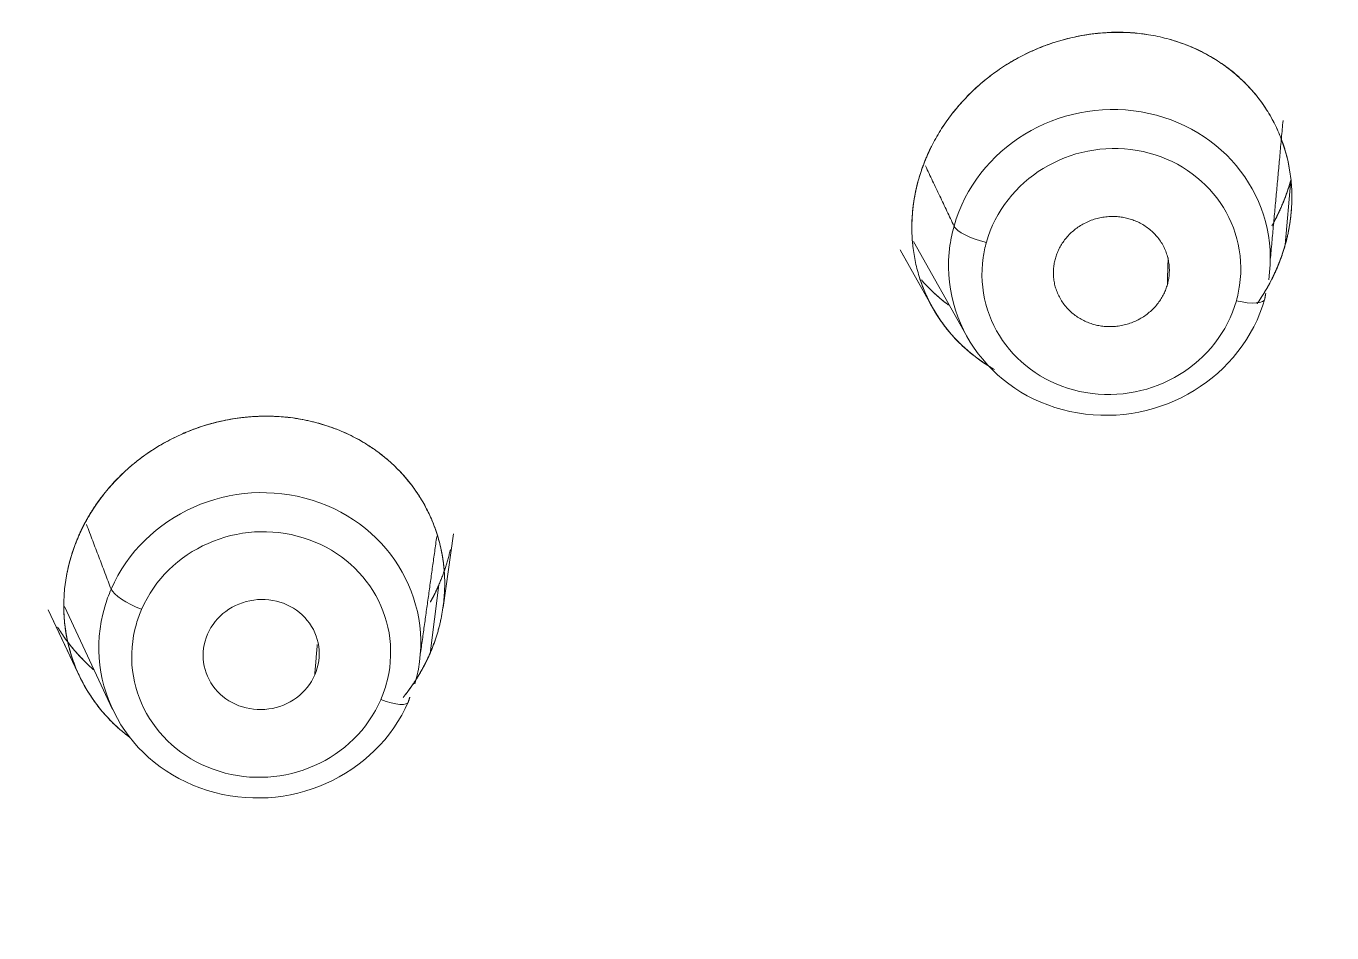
# Model space of a CAD drawing. Extents: x 6453 to 7582, y 0 to 827.
# Drawn here: x 6995.35 to 7007.71, y 476.26 to 484.85 of the extents above; entities that cross this region are included whole.
import ezdxf

# ---------------------------------------------------------------- set-up
doc = ezdxf.new("R2010")
doc.units = 0
doc.header["$LTSCALE"] = 30
doc.header["$MEASUREMENT"] = 0
doc.layers.add('1', color=7, linetype='CONTINUOUS')

msp = doc.modelspace()

# ---------------------------------------------------------------- linework, layer by layer
at = {"layer": '1', "color": 7, "linetype": 'Continuous', "lineweight": 18}
for p, q in [((7007.319, 483.389), (7007.265, 482.775)), ((7007.265, 482.775), (7007.319, 483.389)), ((7007.319, 483.389), (7007.265, 482.775)), ((7007.265, 482.775), (7007.319, 483.389)), ((7003.748, 482.806), (7004.254, 481.905)), ((7003.62, 482.728), (7003.927, 482.182)), ((7003.636, 482.7), (7003.927, 482.182)), ((6999.294, 479.343), (6999.391, 480.041)), ((6999.294, 479.343), (6999.391, 480.041)), ((6999.17, 478.908), (6999.253, 479.556)), ((6999.253, 479.556), (6999.17, 478.908)), ((6999.17, 478.908), (6999.253, 479.556)), ((6999.253, 479.556), (6999.17, 478.908)), ((6995.709, 479.351), (6996.165, 478.378)), ((6995.557, 479.32), (6995.837, 478.724)), ((6995.557, 479.32), (6995.849, 478.698))]:
    msp.add_line(p, q, dxfattribs=at)
for centre, major_axis, ratio, start_param, end_param in [((6959.952, 496.519), (-59.628, 0), 0.953717, 1.612136, 3.141593), ((6959.952, 496.519), (-59.628, 0), 0.953717, 1.612136, 3.132683), ((7005.601, 482.609), (-1.493, -0.317), 0.945965, 2.807517, 5.82247), ((7005.601, 482.609), (-1.493, -0.317), 0.945965, 5.94911, 8.964062), ((6997.559, 478.984), (1.508, 0.228), 0.946387, 5.870474, 8.889292), ((6997.572, 478.897), (0.544, 0.082), 0.946387, 5.747699, 8.889292), ((6997.559, 478.984), (-1.508, -0.228), 0.946387, 5.870474, 8.889292), ((6997.572, 478.897), (-0.544, -0.082), 0.946387, 5.747699, 8.889292)]:
    msp.add_ellipse(centre, major_axis=major_axis, ratio=ratio, start_param=start_param, end_param=end_param, dxfattribs=at)
at = {"layer": '1', "color": 7, "linetype": 'Continuous', "lineweight": 13}
for centre, major_axis, ratio, start_param, end_param in [((7005.62, 482.523), (-1.201, -0.255), 0.945965, 2.807517, 5.82247), ((7005.601, 482.609), (-1.493, -0.317), 0.945965, 5.82247, 5.94911), ((7004.416, 482.894), (-0.289, 0.081), 0.29046, 0.247888, 1.722034), ((7005.62, 482.523), (-1.201, -0.255), 0.945965, 5.82247, 5.94911), ((7005.62, 482.523), (-1.201, -0.255), 0.945965, 5.94911, 8.964062), ((7005.62, 482.523), (-1.201, -0.255), 0.945965, 2.680877, 2.807517), ((7006.782, 482.341), (-0.289, 0.081), 0.290459, 1.722034, 3.196181), ((6997.572, 478.897), (1.213, 0.184), 0.946387, 5.870474, 8.889292), ((6997.559, 478.984), (-1.508, -0.228), 0.946387, 5.747699, 5.870474), ((6996.426, 479.421), (-0.275, 0.12), 0.277816, 0.264622, 1.743235), ((6997.572, 478.897), (1.213, 0.184), 0.946387, 2.606106, 2.728882), ((6997.572, 478.897), (1.213, 0.184), 0.946387, 2.728882, 5.747699), ((6997.572, 478.897), (1.213, 0.184), 0.946387, 5.747699, 5.870474), ((6998.689, 478.566), (-0.275, 0.12), 0.277816, 1.743235, 3.221848)]:
    msp.add_ellipse(centre, major_axis=major_axis, ratio=ratio, start_param=start_param, end_param=end_param, dxfattribs=at)
at = {"layer": '1', "color": 7, "linetype": 'Continuous', "lineweight": 18}
for points, knots in [([(6962.419, 439.668), (6962.999, 439.691), (6964.676, 439.78), (6967.443, 440.04), (6970.703, 440.52), (6973.93, 441.172), (6977.115, 441.992), (6980.248, 442.979), (6983.318, 444.129), (6986.318, 445.439), (6989.237, 446.905), (6992.067, 448.523), (6994.799, 450.287), (6997.425, 452.192), (6999.937, 454.232), (7002.327, 456.402), (7004.588, 458.694), (7006.713, 461.101), (7008.695, 463.617), (7010.529, 466.233), (7012.208, 468.942), (7013.729, 471.735), (7015.085, 474.604), (7016.274, 477.54), (7017.291, 480.534), (7018.133, 483.576), (7018.799, 486.659), (7019.284, 489.772), (7019.59, 492.905), (7019.713, 496.05), (7019.655, 499.196), (7019.414, 502.335), (7018.993, 505.456), (7018.391, 508.55), (7017.612, 511.608), (7016.657, 514.62), (7015.53, 517.578), (7014.233, 520.471), (7012.77, 523.292), (7011.147, 526.031), (7009.368, 528.681), (7007.439, 531.234), (7005.364, 533.681), (7003.152, 536.015), (7000.807, 538.229), (6998.339, 540.316), (6995.753, 542.27), (6993.058, 544.085), (6990.263, 545.755), (6987.375, 547.276), (6984.403, 548.643), (6981.357, 549.85), (6978.245, 550.896), (6975.078, 551.776), (6971.865, 552.489), (6968.616, 553.031), (6965.34, 553.401), (6962.047, 553.598), (6958.749, 553.622), (6955.453, 553.471), (6952.172, 553.148), (6948.914, 552.652), (6945.69, 551.986), (6942.51, 551.151), (6939.382, 550.149), (6936.317, 548.985), (6933.324, 547.661), (6930.413, 546.181), (6927.591, 544.551), (6924.868, 542.774), (6922.252, 540.857), (6919.75, 538.805), (6917.371, 536.624), (6915.122, 534.322), (6913.01, 531.904), (6911.04, 529.379), (6909.22, 526.755), (6907.554, 524.038), (6906.048, 521.238), (6904.706, 518.363), (6903.532, 515.422), (6902.531, 512.423), (6901.704, 509.377), (6901.055, 506.291), (6900.585, 503.176), (6900.295, 500.041), (6900.188, 496.896), (6900.263, 493.75), (6900.519, 490.612), (6900.956, 487.493), (6901.573, 484.402), (6902.368, 481.348), (6903.339, 478.34), (6904.481, 475.388), (6905.793, 472.5), (6907.27, 469.686), (6908.907, 466.954), (6910.699, 464.313), (6912.642, 461.769), (6914.729, 459.332), (6916.953, 457.008), (6919.309, 454.805), (6921.788, 452.73), (6924.384, 450.788), (6927.088, 448.985), (6929.892, 447.328), (6932.788, 445.82), (6935.766, 444.468), (6938.818, 443.274), (6941.935, 442.243), (6945.107, 441.377), (6948.323, 440.68), (6951.575, 440.153), (6954.634, 439.822), (6956.606, 439.702), (6957.484, 439.668)], [0, 0, 0, 0, 0.004702, 0.013606, 0.022511, 0.031416, 0.040321, 0.049226, 0.058131, 0.067035, 0.07594, 0.084844, 0.093748, 0.102652, 0.111556, 0.120459, 0.129362, 0.138265, 0.147168, 0.15607, 0.164972, 0.173874, 0.182775, 0.191676, 0.200577, 0.209478, 0.218378, 0.227279, 0.236179, 0.245079, 0.253978, 0.262878, 0.271778, 0.280678, 0.289578, 0.298478, 0.307379, 0.316279, 0.32518, 0.334081, 0.342982, 0.351884, 0.360785, 0.369687, 0.37859, 0.387493, 0.396396, 0.405299, 0.414202, 0.423106, 0.43201, 0.440914, 0.449818, 0.458723, 0.467628, 0.476532, 0.485437, 0.494342, 0.503247, 0.512152, 0.521057, 0.529962, 0.538867, 0.547772, 0.556677, 0.565582, 0.574486, 0.583391, 0.592295, 0.601199, 0.610103, 0.619007, 0.62791, 0.636813, 0.645716, 0.654619, 0.663521, 0.672423, 0.681325, 0.690226, 0.699127, 0.708028, 0.716929, 0.725829, 0.734729, 0.743629, 0.752529, 0.761429, 0.770329, 0.779229, 0.788129, 0.797029, 0.805929, 0.814829, 0.82373, 0.832631, 0.841532, 0.850433, 0.859334, 0.868236, 0.877138, 0.886041, 0.894944, 0.903847, 0.91275, 0.921653, 0.930557, 0.939461, 0.948365, 0.95727, 0.966174, 0.975079, 0.983983, 0.992888, 1, 1, 1, 1]), ([(6995.778, 451.033), (6996.33, 451.416), (6997.748, 452.443), (6999.935, 454.234), (7002.327, 456.401), (7004.588, 458.694), (7006.713, 461.101), (7008.695, 463.617), (7010.529, 466.233), (7012.208, 468.942), (7013.729, 471.735), (7015.085, 474.604), (7016.274, 477.54), (7017.291, 480.534), (7018.133, 483.576), (7018.799, 486.659), (7019.284, 489.772), (7019.59, 492.905), (7019.713, 496.05), (7019.655, 499.196), (7019.414, 502.335), (7018.993, 505.456), (7018.391, 508.55), (7017.612, 511.608), (7016.657, 514.62), (7015.53, 517.578), (7014.233, 520.471), (7012.77, 523.292), (7011.147, 526.031), (7009.368, 528.681), (7007.439, 531.234), (7005.364, 533.681), (7003.152, 536.015), (7000.807, 538.229), (6998.339, 540.316), (6995.753, 542.27), (6993.058, 544.085), (6990.263, 545.755), (6987.375, 547.276), (6984.403, 548.643), (6981.357, 549.85), (6978.245, 550.896), (6975.078, 551.776), (6971.865, 552.489), (6968.616, 553.031), (6965.34, 553.401), (6962.047, 553.598), (6958.749, 553.622), (6955.453, 553.471), (6952.172, 553.148), (6948.914, 552.652), (6945.69, 551.986), (6942.51, 551.151), (6939.382, 550.149), (6936.317, 548.985), (6933.324, 547.661), (6930.413, 546.181), (6927.591, 544.551), (6924.868, 542.774), (6922.252, 540.857), (6919.75, 538.805), (6917.371, 536.624), (6915.122, 534.322), (6913.01, 531.904), (6911.04, 529.379), (6909.22, 526.755), (6907.554, 524.038), (6906.048, 521.238), (6904.706, 518.363), (6903.532, 515.422), (6902.531, 512.423), (6901.704, 509.377), (6901.055, 506.291), (6900.585, 503.176), (6900.295, 500.041), (6900.188, 496.896), (6900.263, 493.75), (6900.519, 490.612), (6900.956, 487.493), (6901.573, 484.402), (6902.368, 481.348), (6903.339, 478.34), (6904.481, 475.388), (6905.793, 472.5), (6907.27, 469.686), (6908.907, 466.954), (6910.699, 464.313), (6912.642, 461.769), (6914.729, 459.332), (6916.954, 457.009), (6919.307, 454.804), (6921.793, 452.736), (6923.685, 451.284), (6924.774, 450.56), (6924.962, 450.437)], [0, 0, 0, 0, 0.006833, 0.017845, 0.028856, 0.039868, 0.050878, 0.061889, 0.072899, 0.083908, 0.094918, 0.105926, 0.116935, 0.127943, 0.138951, 0.149959, 0.160966, 0.171973, 0.18298, 0.193987, 0.204994, 0.216001, 0.227008, 0.238016, 0.249023, 0.26003, 0.271038, 0.282046, 0.293055, 0.304063, 0.315072, 0.326082, 0.337091, 0.348102, 0.359112, 0.370123, 0.381134, 0.392146, 0.403157, 0.414169, 0.425182, 0.436194, 0.447207, 0.45822, 0.469233, 0.480246, 0.491259, 0.502272, 0.513286, 0.524299, 0.535313, 0.546326, 0.557339, 0.568352, 0.579365, 0.590378, 0.601391, 0.612403, 0.623416, 0.634428, 0.645439, 0.656451, 0.667462, 0.678472, 0.689483, 0.700493, 0.711502, 0.722512, 0.73352, 0.744529, 0.755537, 0.766545, 0.777553, 0.78856, 0.799567, 0.810574, 0.821581, 0.832588, 0.843595, 0.854602, 0.865609, 0.876617, 0.887624, 0.898632, 0.90964, 0.920649, 0.931657, 0.942666, 0.953676, 0.964686, 0.975696, 0.986706, 0.997717, 1, 1, 1, 1]), ([(7003.794, 483.39), (7003.796, 483.397), (7003.8, 483.411), (7003.806, 483.431), (7003.812, 483.451), (7003.819, 483.471), (7003.826, 483.491), (7003.833, 483.511), (7003.84, 483.531), (7003.847, 483.551), (7003.855, 483.571), (7003.863, 483.59), (7003.872, 483.61), (7003.88, 483.63), (7003.889, 483.649), (7003.898, 483.669), (7003.907, 483.688), (7003.926, 483.726), (7003.957, 483.784), (7004.001, 483.858), (7004.049, 483.931), (7004.117, 484.025), (7004.212, 484.138), (7004.336, 484.263), (7004.471, 484.376), (7004.616, 484.477), (7004.769, 484.565), (7004.93, 484.639), (7005.098, 484.7), (7005.271, 484.745), (7005.446, 484.776), (7005.623, 484.79), (7005.799, 484.787), (7005.974, 484.767), (7006.146, 484.73), (7006.314, 484.677), (7006.475, 484.607), (7006.626, 484.52), (7006.767, 484.418), (7006.88, 484.315), (7006.97, 484.218), (7007.039, 484.13), (7007.111, 484.023), (7007.182, 483.894), (7007.244, 483.743), (7007.29, 483.586), (7007.314, 483.453), (7007.325, 483.345), (7007.329, 483.263), (7007.328, 483.181), (7007.325, 483.115), (7007.32, 483.063), (7007.316, 483.027), (7007.311, 482.99), (7007.305, 482.954), (7007.299, 482.918), (7007.292, 482.882), (7007.284, 482.846), (7007.275, 482.811), (7007.268, 482.787), (7007.265, 482.775)], [0, 0, 0, 0, 0.003832, 0.007659, 0.011482, 0.015301, 0.019117, 0.02293, 0.026741, 0.030552, 0.034362, 0.038172, 0.041982, 0.045794, 0.049608, 0.053425, 0.057245, 0.061069, 0.076388, 0.091687, 0.107011, 0.122399, 0.153103, 0.183869, 0.214388, 0.244797, 0.275288, 0.306027, 0.337137, 0.368385, 0.399838, 0.431112, 0.462506, 0.494324, 0.526566, 0.558918, 0.591682, 0.624537, 0.657395, 0.690264, 0.711704, 0.733113, 0.754591, 0.785957, 0.817331, 0.848126, 0.878863, 0.894072, 0.90926, 0.924459, 0.939704, 0.946437, 0.953155, 0.959861, 0.966558, 0.973248, 0.979935, 0.98662, 0.993308, 1, 1, 1, 1]), ([(7007.265, 482.775), (7007.267, 482.782), (7007.271, 482.795), (7007.276, 482.815), (7007.281, 482.834), (7007.285, 482.854), (7007.29, 482.874), (7007.294, 482.894), (7007.298, 482.914), (7007.302, 482.934), (7007.305, 482.955), (7007.309, 482.975), (7007.312, 482.995), (7007.315, 483.015), (7007.317, 483.036), (7007.319, 483.056), (7007.321, 483.077), (7007.325, 483.118), (7007.328, 483.18), (7007.329, 483.262), (7007.325, 483.344), (7007.314, 483.45), (7007.291, 483.581), (7007.246, 483.736), (7007.184, 483.89), (7007.104, 484.036), (7007.007, 484.175), (7006.899, 484.298), (7006.795, 484.394), (7006.704, 484.465), (7006.618, 484.523), (7006.522, 484.58), (7006.418, 484.632), (7006.322, 484.672), (7006.232, 484.703), (7006.119, 484.736), (7006.009, 484.76), (7005.901, 484.775), (7005.785, 484.786), (7005.651, 484.789), (7005.499, 484.78), (7005.382, 484.765), (7005.241, 484.738), (7005.087, 484.697), (7004.914, 484.633), (7004.758, 484.559), (7004.61, 484.473), (7004.467, 484.372), (7004.33, 484.257), (7004.207, 484.133), (7004.116, 484.023), (7004.049, 483.931), (7004.001, 483.857), (7003.956, 483.782), (7003.923, 483.72), (7003.899, 483.671), (7003.883, 483.636), (7003.868, 483.601), (7003.854, 483.566), (7003.84, 483.531), (7003.827, 483.496), (7003.815, 483.461), (7003.804, 483.426), (7003.797, 483.402), (7003.794, 483.39)], [0, 0, 0, 0, 0.003694, 0.007395, 0.011102, 0.014816, 0.018536, 0.022264, 0.025997, 0.029738, 0.033485, 0.037239, 0.041, 0.044768, 0.048542, 0.052323, 0.05611, 0.059905, 0.075197, 0.090499, 0.105811, 0.121134, 0.150561, 0.181049, 0.212924, 0.245398, 0.276796, 0.309705, 0.339655, 0.357363, 0.375451, 0.398394, 0.420271, 0.441086, 0.456039, 0.473351, 0.505688, 0.51801, 0.532598, 0.568923, 0.589643, 0.613928, 0.631626, 0.665038, 0.697877, 0.727441, 0.755213, 0.786779, 0.818045, 0.848188, 0.877608, 0.893024, 0.908454, 0.923899, 0.93936, 0.946172, 0.952966, 0.95974, 0.966496, 0.973233, 0.979952, 0.986653, 0.993335, 1, 1, 1, 1]), ([(7007.265, 482.775), (7007.267, 482.782), (7007.271, 482.795), (7007.276, 482.815), (7007.281, 482.834), (7007.285, 482.854), (7007.29, 482.874), (7007.294, 482.894), (7007.298, 482.914), (7007.302, 482.934), (7007.305, 482.955), (7007.309, 482.975), (7007.312, 482.995), (7007.315, 483.015), (7007.317, 483.036), (7007.319, 483.056), (7007.321, 483.077), (7007.325, 483.118), (7007.328, 483.18), (7007.329, 483.262), (7007.325, 483.344), (7007.314, 483.45), (7007.291, 483.581), (7007.246, 483.736), (7007.184, 483.89), (7007.104, 484.036), (7007.007, 484.175), (7006.899, 484.298), (7006.795, 484.394), (7006.704, 484.465), (7006.618, 484.523), (7006.522, 484.58), (7006.418, 484.632), (7006.322, 484.672), (7006.232, 484.703), (7006.119, 484.736), (7006.009, 484.76), (7005.901, 484.775), (7005.785, 484.786), (7005.621, 484.79), (7005.435, 484.774), (7005.256, 484.742), (7005.087, 484.697), (7004.914, 484.633), (7004.758, 484.559), (7004.61, 484.473), (7004.467, 484.372), (7004.33, 484.257), (7004.207, 484.133), (7004.116, 484.023), (7004.049, 483.931), (7004.001, 483.857), (7003.956, 483.782), (7003.923, 483.72), (7003.899, 483.671), (7003.883, 483.636), (7003.868, 483.601), (7003.854, 483.566), (7003.84, 483.531), (7003.827, 483.496), (7003.815, 483.461), (7003.804, 483.426), (7003.797, 483.402), (7003.794, 483.39)], [0, 0, 0, 0, 0.003694, 0.007395, 0.011102, 0.014816, 0.018537, 0.022264, 0.025998, 0.029739, 0.033486, 0.03724, 0.041001, 0.044768, 0.048542, 0.052323, 0.056111, 0.059906, 0.075198, 0.0905, 0.105813, 0.121136, 0.150563, 0.181052, 0.212927, 0.245402, 0.2768, 0.30971, 0.33966, 0.357369, 0.375457, 0.398401, 0.420278, 0.441093, 0.456046, 0.473358, 0.505696, 0.518018, 0.532607, 0.568932, 0.606152, 0.631621, 0.665033, 0.697873, 0.727437, 0.755209, 0.786776, 0.818042, 0.848186, 0.877606, 0.893023, 0.908452, 0.923897, 0.939359, 0.946171, 0.952965, 0.959739, 0.966495, 0.973233, 0.979952, 0.986653, 0.993335, 1, 1, 1, 1]), ([(7003.794, 483.39), (7003.796, 483.397), (7003.8, 483.411), (7003.806, 483.431), (7003.812, 483.451), (7003.819, 483.471), (7003.826, 483.491), (7003.833, 483.511), (7003.84, 483.531), (7003.847, 483.551), (7003.855, 483.571), (7003.863, 483.59), (7003.872, 483.61), (7003.88, 483.63), (7003.889, 483.649), (7003.898, 483.669), (7003.907, 483.688), (7003.926, 483.726), (7003.957, 483.784), (7004.001, 483.858), (7004.049, 483.931), (7004.117, 484.025), (7004.212, 484.138), (7004.336, 484.263), (7004.471, 484.376), (7004.616, 484.477), (7004.769, 484.565), (7004.93, 484.639), (7005.098, 484.7), (7005.271, 484.745), (7005.446, 484.776), (7005.623, 484.79), (7005.799, 484.787), (7005.974, 484.767), (7006.146, 484.73), (7006.314, 484.677), (7006.475, 484.607), (7006.626, 484.52), (7006.767, 484.418), (7006.88, 484.315), (7006.97, 484.218), (7007.039, 484.13), (7007.111, 484.023), (7007.182, 483.894), (7007.244, 483.743), (7007.29, 483.586), (7007.314, 483.453), (7007.325, 483.345), (7007.329, 483.263), (7007.328, 483.181), (7007.325, 483.115), (7007.32, 483.063), (7007.316, 483.027), (7007.311, 482.99), (7007.305, 482.954), (7007.299, 482.918), (7007.292, 482.882), (7007.284, 482.846), (7007.275, 482.811), (7007.268, 482.787), (7007.265, 482.775)], [0, 0, 0, 0, 0.003832, 0.007659, 0.011482, 0.015301, 0.019117, 0.02293, 0.026741, 0.030552, 0.034362, 0.038172, 0.041982, 0.045794, 0.049608, 0.053425, 0.057245, 0.061069, 0.076388, 0.091687, 0.107011, 0.122399, 0.153103, 0.183869, 0.214388, 0.244797, 0.275288, 0.306027, 0.337137, 0.368385, 0.399838, 0.431112, 0.462506, 0.494324, 0.526566, 0.558918, 0.591682, 0.624537, 0.657395, 0.690264, 0.711704, 0.733113, 0.754591, 0.785957, 0.817331, 0.848126, 0.878863, 0.894072, 0.90926, 0.924459, 0.939704, 0.946437, 0.953155, 0.959861, 0.966558, 0.973248, 0.979935, 0.98662, 0.993308, 1, 1, 1, 1]), ([(7003.739, 482.779), (7003.737, 482.793), (7003.734, 482.834), (7003.731, 482.902), (7003.731, 482.984), (7003.735, 483.05), (7003.739, 483.102), (7003.743, 483.138), (7003.748, 483.175), (7003.754, 483.211), (7003.76, 483.247), (7003.767, 483.283), (7003.775, 483.319), (7003.784, 483.355), (7003.791, 483.378), (7003.794, 483.39)], [0, 0, 0, 0, 0.070147, 0.202781, 0.335518, 0.468696, 0.528021, 0.587203, 0.64627, 0.705255, 0.764187, 0.823096, 0.882015, 0.940972, 1, 1, 1, 1]), ([(7003.794, 483.39), (7003.792, 483.384), (7003.789, 483.371), (7003.783, 483.352), (7003.779, 483.332), (7003.774, 483.313), (7003.77, 483.293), (7003.765, 483.273), (7003.761, 483.254), (7003.758, 483.234), (7003.754, 483.214), (7003.751, 483.194), (7003.743, 483.144), (7003.735, 483.064), (7003.729, 482.941), (7003.733, 482.846), (7003.738, 482.789), (7003.739, 482.78)], [0, 0, 0, 0, 0.031924, 0.063908, 0.09595, 0.128052, 0.160213, 0.192435, 0.224716, 0.257057, 0.289459, 0.321921, 0.354444, 0.534303, 0.714881, 0.957001, 1, 1, 1, 1]), ([(7003.794, 483.39), (7003.792, 483.384), (7003.788, 483.371), (7003.783, 483.351), (7003.778, 483.331), (7003.774, 483.311), (7003.769, 483.291), (7003.765, 483.271), (7003.761, 483.251), (7003.757, 483.231), (7003.754, 483.211), (7003.75, 483.191), (7003.747, 483.17), (7003.745, 483.15), (7003.742, 483.13), (7003.74, 483.109), (7003.738, 483.089), (7003.734, 483.048), (7003.731, 482.986), (7003.731, 482.904), (7003.735, 482.822), (7003.745, 482.717), (7003.768, 482.587), (7003.811, 482.434), (7003.871, 482.284), (7003.945, 482.145), (7004.03, 482.018), (7004.128, 481.899), (7004.245, 481.783), (7004.371, 481.684), (7004.464, 481.624), (7004.509, 481.598), (7004.513, 481.596)], [0, 0, 0, 0, 0.009418, 0.018851, 0.028298, 0.037761, 0.047239, 0.056732, 0.06624, 0.075763, 0.085302, 0.094856, 0.104425, 0.11401, 0.123611, 0.133227, 0.142859, 0.152507, 0.191386, 0.230247, 0.269093, 0.307927, 0.382106, 0.458321, 0.537466, 0.61759, 0.687078, 0.76089, 0.842395, 0.925436, 0.993162, 1, 1, 1, 1]), ([(7003.739, 482.779), (7003.737, 482.793), (7003.734, 482.834), (7003.731, 482.902), (7003.731, 482.984), (7003.735, 483.05), (7003.739, 483.102), (7003.743, 483.138), (7003.748, 483.175), (7003.754, 483.211), (7003.76, 483.247), (7003.767, 483.283), (7003.775, 483.319), (7003.784, 483.355), (7003.791, 483.378), (7003.794, 483.39)], [0, 0, 0, 0, 0.070147, 0.202781, 0.335518, 0.468696, 0.528021, 0.587203, 0.64627, 0.705255, 0.764187, 0.823096, 0.882015, 0.940972, 1, 1, 1, 1]), ([(7007.319, 483.389), (7007.317, 483.382), (7007.313, 483.368), (7007.307, 483.347), (7007.301, 483.326), (7007.294, 483.305), (7007.287, 483.285), (7007.279, 483.264), (7007.272, 483.243), (7007.264, 483.222), (7007.256, 483.201), (7007.248, 483.18), (7007.239, 483.16), (7007.23, 483.139), (7007.221, 483.118), (7007.212, 483.097), (7007.202, 483.077), (7007.192, 483.056), (7007.172, 483.015), (7007.154, 482.982), (7007.139, 482.955)], [0, 0, 0, 0, 0.046757, 0.093604, 0.14054, 0.187566, 0.234681, 0.281886, 0.329181, 0.376566, 0.424041, 0.471606, 0.519262, 0.567008, 0.614845, 0.662772, 0.71079, 0.758899, 0.807099, 1, 1, 1, 1]), ([(7007.319, 483.389), (7007.317, 483.382), (7007.313, 483.368), (7007.307, 483.347), (7007.301, 483.326), (7007.294, 483.305), (7007.287, 483.285), (7007.279, 483.264), (7007.272, 483.243), (7007.264, 483.222), (7007.256, 483.201), (7007.248, 483.18), (7007.239, 483.16), (7007.23, 483.139), (7007.221, 483.118), (7007.212, 483.097), (7007.202, 483.077), (7007.192, 483.056), (7007.179, 483.029), (7007.168, 483.008), (7007.161, 482.995)], [0, 0, 0, 0, 0.051673, 0.103446, 0.155317, 0.207286, 0.259355, 0.311524, 0.363791, 0.416158, 0.468625, 0.521191, 0.573857, 0.626623, 0.67949, 0.732456, 0.785523, 0.83869, 0.891958, 1, 1, 1, 1]), ([(7007.174, 483.019), (7007.176, 483.024), (7007.184, 483.041), (7007.199, 483.071), (7007.217, 483.11), (7007.235, 483.149), (7007.251, 483.189), (7007.267, 483.228), (7007.281, 483.268), (7007.295, 483.308), (7007.308, 483.349), (7007.315, 483.376), (7007.319, 483.389)], [0, 0, 0, 0, 0.03488, 0.142823, 0.250479, 0.357896, 0.46512, 0.572198, 0.679178, 0.786106, 0.893031, 1, 1, 1, 1]), ([(7007.174, 483.019), (7007.176, 483.024), (7007.184, 483.041), (7007.199, 483.071), (7007.217, 483.11), (7007.235, 483.149), (7007.251, 483.189), (7007.267, 483.228), (7007.281, 483.268), (7007.295, 483.308), (7007.308, 483.349), (7007.315, 483.376), (7007.319, 483.389)], [0, 0, 0, 0, 0.03488, 0.142823, 0.250479, 0.357896, 0.46512, 0.572198, 0.679178, 0.786106, 0.893031, 1, 1, 1, 1]), ([(7007.265, 482.775), (7007.263, 482.768), (7007.259, 482.755), (7007.253, 482.735), (7007.247, 482.715), (7007.241, 482.695), (7007.234, 482.675), (7007.227, 482.655), (7007.219, 482.635), (7007.212, 482.615), (7007.204, 482.595), (7007.196, 482.576), (7007.188, 482.556), (7007.179, 482.536), (7007.17, 482.517), (7007.161, 482.497), (7007.152, 482.478), (7007.133, 482.439), (7007.102, 482.381), (7007.057, 482.305), (7007.022, 482.251), (7007.002, 482.223), (7006.999, 482.218)], [0, 0, 0, 0, 0.034405, 0.068803, 0.103198, 0.137595, 0.171998, 0.206413, 0.240844, 0.275295, 0.309772, 0.344279, 0.37882, 0.413401, 0.448025, 0.482699, 0.517425, 0.552209, 0.693636, 0.834721, 0.975778, 1, 1, 1, 1]), ([(7006.999, 482.219), (7007.012, 482.237), (7007.04, 482.278), (7007.08, 482.343), (7007.12, 482.414), (7007.15, 482.473), (7007.172, 482.521), (7007.188, 482.557), (7007.203, 482.593), (7007.217, 482.629), (7007.231, 482.666), (7007.243, 482.702), (7007.255, 482.739), (7007.262, 482.763), (7007.265, 482.775)], [0, 0, 0, 0, 0.108316, 0.23768, 0.366798, 0.495675, 0.559546, 0.623178, 0.686573, 0.749731, 0.812652, 0.875337, 0.937786, 1, 1, 1, 1]), ([(7006.999, 482.218), (7007.002, 482.223), (7007.022, 482.251), (7007.057, 482.305), (7007.102, 482.381), (7007.136, 482.444), (7007.16, 482.494), (7007.176, 482.528), (7007.191, 482.563), (7007.205, 482.598), (7007.219, 482.634), (7007.232, 482.669), (7007.244, 482.704), (7007.255, 482.74), (7007.262, 482.763), (7007.265, 482.775)], [0, 0, 0, 0, 0.024615, 0.166103, 0.307418, 0.448564, 0.510703, 0.572623, 0.634326, 0.695811, 0.75708, 0.818133, 0.878971, 0.939593, 1, 1, 1, 1]), ([(7007.265, 482.775), (7007.263, 482.768), (7007.259, 482.755), (7007.253, 482.735), (7007.247, 482.715), (7007.241, 482.695), (7007.234, 482.675), (7007.227, 482.655), (7007.219, 482.635), (7007.212, 482.615), (7007.204, 482.595), (7007.196, 482.576), (7007.188, 482.556), (7007.179, 482.536), (7007.17, 482.517), (7007.161, 482.497), (7007.152, 482.478), (7007.133, 482.439), (7007.102, 482.381), (7007.057, 482.305), (7007.022, 482.251), (7007.002, 482.223), (7006.999, 482.218)], [0, 0, 0, 0, 0.034405, 0.068803, 0.103198, 0.137595, 0.171998, 0.206413, 0.240844, 0.275295, 0.309772, 0.344279, 0.37882, 0.413401, 0.448025, 0.482699, 0.517425, 0.552209, 0.693636, 0.834721, 0.975778, 1, 1, 1, 1]), ([(7004.482, 481.614), (7004.448, 481.634), (7004.369, 481.685), (7004.254, 481.775), (7004.14, 481.885), (7004.038, 482.007), (7003.949, 482.139), (7003.873, 482.28), (7003.829, 482.39), (7003.808, 482.451), (7003.805, 482.462)], [0, 0, 0, 0, 0.10741, 0.250246, 0.392756, 0.536309, 0.680384, 0.826038, 0.969698, 1, 1, 1, 1]), ([(7003.805, 482.462), (7003.813, 482.435), (7003.839, 482.362), (7003.89, 482.245), (7003.983, 482.08), (7004.1, 481.927), (7004.238, 481.791), (7004.352, 481.698), (7004.435, 481.642), (7004.476, 481.618), (7004.48, 481.615)], [0, 0, 0, 0, 0.076688, 0.210594, 0.345121, 0.591981, 0.730847, 0.87226, 0.989259, 1, 1, 1, 1]), ([(7004.482, 481.614), (7004.448, 481.634), (7004.369, 481.685), (7004.254, 481.775), (7004.14, 481.885), (7004.038, 482.007), (7003.949, 482.139), (7003.873, 482.28), (7003.829, 482.39), (7003.808, 482.451), (7003.805, 482.462)], [0, 0, 0, 0, 0.10741, 0.250246, 0.392756, 0.536309, 0.680384, 0.826038, 0.969698, 1, 1, 1, 1]), ([(7003.821, 482.444), (7003.837, 482.426), (7003.893, 482.364), (7003.971, 482.29), (7004.037, 482.237), (7004.056, 482.222)], [0, 0, 0, 0, 0.224187, 0.775115, 1, 1, 1, 1]), ([(7003.821, 482.444), (7003.837, 482.426), (7003.893, 482.364), (7003.971, 482.29), (7004.037, 482.237), (7004.056, 482.222)], [0, 0, 0, 0, 0.224187, 0.775115, 1, 1, 1, 1]), ([(7004.079, 482.205), (7004.048, 482.228), (7003.971, 482.29), (7003.901, 482.357), (7003.86, 482.401)], [0, 0, 0, 0, 0.391424, 1, 1, 1, 1]), ([(7004.079, 482.205), (7004.048, 482.228), (7003.971, 482.29), (7003.901, 482.358), (7003.86, 482.401)], [0, 0, 0, 0, 0.391316, 1, 1, 1, 1]), ([(6999.17, 478.908), (6999.173, 478.914), (6999.178, 478.926), (6999.186, 478.945), (6999.193, 478.964), (6999.201, 478.983), (6999.208, 479.002), (6999.215, 479.021), (6999.221, 479.041), (6999.228, 479.06), (6999.234, 479.079), (6999.24, 479.099), (6999.246, 479.118), (6999.251, 479.138), (6999.257, 479.158), (6999.262, 479.178), (6999.266, 479.197), (6999.275, 479.238), (6999.287, 479.298), (6999.299, 479.379), (6999.306, 479.46), (6999.311, 479.567), (6999.306, 479.7), (6999.284, 479.861), (6999.244, 480.023), (6999.189, 480.173), (6999.12, 480.315), (6999.035, 480.452), (6998.926, 480.591), (6998.811, 480.707), (6998.702, 480.797), (6998.608, 480.864), (6998.522, 480.917), (6998.439, 480.962), (6998.35, 481.004), (6998.266, 481.038), (6998.198, 481.061), (6998.156, 481.075), (6998.104, 481.09), (6998.003, 481.115), (6997.843, 481.144), (6997.662, 481.156), (6997.48, 481.151), (6997.307, 481.131), (6997.126, 481.093), (6996.959, 481.041), (6996.8, 480.977), (6996.643, 480.897), (6996.49, 480.801), (6996.351, 480.694), (6996.245, 480.597), (6996.166, 480.514), (6996.109, 480.449), (6996.055, 480.38), (6996.013, 480.322), (6995.981, 480.274), (6995.959, 480.238), (6995.937, 480.202), (6995.916, 480.165), (6995.896, 480.128), (6995.877, 480.091), (6995.859, 480.053), (6995.848, 480.028), (6995.843, 480.016)], [0, 0, 0, 0, 0.003691, 0.007389, 0.011092, 0.014801, 0.018516, 0.022236, 0.025963, 0.029696, 0.033434, 0.037179, 0.040929, 0.044686, 0.048448, 0.052216, 0.05599, 0.05977, 0.074997, 0.090219, 0.105436, 0.120648, 0.150233, 0.1808, 0.212682, 0.245083, 0.272528, 0.302679, 0.33734, 0.372809, 0.395358, 0.41692, 0.4375, 0.451718, 0.469419, 0.491785, 0.501917, 0.508777, 0.515926, 0.531127, 0.565265, 0.603871, 0.627975, 0.662025, 0.69548, 0.725371, 0.753291, 0.785454, 0.817249, 0.847827, 0.877582, 0.893011, 0.90845, 0.923902, 0.939367, 0.94703, 0.95467, 0.962285, 0.969876, 0.977443, 0.984986, 0.992505, 1, 1, 1, 1]), ([(6995.843, 480.016), (6995.845, 480.022), (6995.851, 480.035), (6995.86, 480.054), (6995.869, 480.073), (6995.878, 480.092), (6995.887, 480.111), (6995.897, 480.13), (6995.907, 480.148), (6995.917, 480.167), (6995.927, 480.185), (6995.938, 480.203), (6995.949, 480.222), (6995.96, 480.24), (6995.971, 480.258), (6995.983, 480.276), (6995.994, 480.294), (6996.018, 480.329), (6996.056, 480.382), (6996.11, 480.449), (6996.166, 480.515), (6996.247, 480.599), (6996.355, 480.698), (6996.496, 480.805), (6996.647, 480.899), (6996.807, 480.98), (6996.974, 481.047), (6997.146, 481.098), (6997.322, 481.133), (6997.498, 481.152), (6997.675, 481.155), (6997.851, 481.142), (6998.024, 481.112), (6998.194, 481.065), (6998.357, 481.003), (6998.513, 480.924), (6998.66, 480.83), (6998.794, 480.723), (6998.915, 480.602), (6999.021, 480.471), (6999.111, 480.331), (6999.185, 480.182), (6999.243, 480.027), (6999.283, 479.868), (6999.306, 479.706), (6999.311, 479.569), (6999.306, 479.46), (6999.299, 479.379), (6999.287, 479.298), (6999.274, 479.231), (6999.262, 479.178), (6999.252, 479.139), (6999.24, 479.1), (6999.228, 479.061), (6999.215, 479.022), (6999.201, 478.984), (6999.186, 478.946), (6999.175, 478.92), (6999.17, 478.908)], [0, 0, 0, 0, 0.003815, 0.007628, 0.011438, 0.015246, 0.019053, 0.02286, 0.026667, 0.030476, 0.034285, 0.038097, 0.041912, 0.04573, 0.049552, 0.053379, 0.057211, 0.06105, 0.076417, 0.091741, 0.107063, 0.122423, 0.153324, 0.18423, 0.215358, 0.246719, 0.278131, 0.309458, 0.340653, 0.372039, 0.403348, 0.434757, 0.466376, 0.498103, 0.530161, 0.562499, 0.594845, 0.627175, 0.659258, 0.691436, 0.723128, 0.754909, 0.786255, 0.817546, 0.848433, 0.879348, 0.89457, 0.90976, 0.924952, 0.940177, 0.947675, 0.95516, 0.962635, 0.970105, 0.977572, 0.985041, 0.992516, 1, 1, 1, 1]), ([(6999.17, 478.908), (6999.173, 478.914), (6999.178, 478.926), (6999.186, 478.945), (6999.193, 478.964), (6999.201, 478.983), (6999.208, 479.002), (6999.215, 479.021), (6999.221, 479.041), (6999.228, 479.06), (6999.234, 479.079), (6999.24, 479.099), (6999.246, 479.118), (6999.251, 479.138), (6999.257, 479.158), (6999.262, 479.178), (6999.266, 479.197), (6999.275, 479.238), (6999.287, 479.298), (6999.299, 479.379), (6999.306, 479.46), (6999.311, 479.567), (6999.306, 479.7), (6999.284, 479.861), (6999.244, 480.023), (6999.189, 480.173), (6999.12, 480.315), (6999.035, 480.452), (6998.926, 480.591), (6998.811, 480.707), (6998.702, 480.797), (6998.608, 480.864), (6998.522, 480.917), (6998.439, 480.962), (6998.35, 481.004), (6998.266, 481.038), (6998.198, 481.061), (6998.156, 481.075), (6998.104, 481.09), (6998.003, 481.115), (6997.843, 481.144), (6997.662, 481.156), (6997.541, 481.152), (6997.43, 481.145), (6997.301, 481.13), (6997.122, 481.092), (6996.958, 481.041), (6996.799, 480.977), (6996.643, 480.897), (6996.49, 480.801), (6996.351, 480.694), (6996.245, 480.597), (6996.166, 480.514), (6996.109, 480.449), (6996.055, 480.38), (6996.013, 480.322), (6995.981, 480.274), (6995.959, 480.238), (6995.937, 480.202), (6995.916, 480.165), (6995.896, 480.128), (6995.877, 480.091), (6995.859, 480.053), (6995.848, 480.028), (6995.843, 480.016)], [0, 0, 0, 0, 0.003691, 0.007389, 0.011092, 0.014801, 0.018516, 0.022236, 0.025963, 0.029696, 0.033434, 0.037179, 0.040929, 0.044686, 0.048448, 0.052216, 0.05599, 0.05977, 0.074997, 0.090219, 0.105436, 0.120648, 0.150233, 0.1808, 0.212682, 0.245083, 0.272527, 0.302678, 0.33734, 0.372808, 0.395357, 0.41692, 0.437499, 0.451718, 0.469418, 0.491784, 0.501916, 0.508776, 0.515925, 0.531126, 0.565264, 0.60387, 0.627974, 0.629456, 0.663098, 0.696132, 0.72568, 0.753292, 0.785455, 0.81725, 0.847827, 0.877582, 0.893011, 0.908451, 0.923902, 0.939367, 0.947031, 0.95467, 0.962285, 0.969876, 0.977443, 0.984986, 0.992505, 1, 1, 1, 1]), ([(6995.843, 480.016), (6995.845, 480.022), (6995.851, 480.035), (6995.86, 480.054), (6995.869, 480.073), (6995.878, 480.092), (6995.887, 480.111), (6995.897, 480.13), (6995.907, 480.148), (6995.917, 480.167), (6995.927, 480.185), (6995.938, 480.203), (6995.949, 480.222), (6995.96, 480.24), (6995.971, 480.258), (6995.983, 480.276), (6995.994, 480.294), (6996.018, 480.329), (6996.056, 480.382), (6996.11, 480.449), (6996.166, 480.515), (6996.247, 480.599), (6996.355, 480.698), (6996.496, 480.805), (6996.647, 480.899), (6996.807, 480.98), (6996.974, 481.047), (6997.146, 481.098), (6997.322, 481.133), (6997.498, 481.152), (6997.675, 481.155), (6997.851, 481.142), (6998.024, 481.112), (6998.194, 481.065), (6998.357, 481.003), (6998.513, 480.924), (6998.66, 480.83), (6998.794, 480.723), (6998.915, 480.602), (6999.021, 480.471), (6999.111, 480.331), (6999.185, 480.182), (6999.243, 480.027), (6999.283, 479.868), (6999.306, 479.706), (6999.311, 479.569), (6999.306, 479.46), (6999.299, 479.379), (6999.287, 479.298), (6999.274, 479.231), (6999.262, 479.178), (6999.252, 479.139), (6999.24, 479.1), (6999.228, 479.061), (6999.215, 479.022), (6999.201, 478.984), (6999.186, 478.946), (6999.175, 478.92), (6999.17, 478.908)], [0, 0, 0, 0, 0.003815, 0.007628, 0.011438, 0.015246, 0.019053, 0.02286, 0.026667, 0.030476, 0.034285, 0.038097, 0.041912, 0.04573, 0.049552, 0.053379, 0.057211, 0.06105, 0.076417, 0.091741, 0.107063, 0.122423, 0.153324, 0.18423, 0.215358, 0.246719, 0.278131, 0.309458, 0.340653, 0.372039, 0.403348, 0.434757, 0.466376, 0.498103, 0.530161, 0.562499, 0.594845, 0.627175, 0.659258, 0.691436, 0.723128, 0.754909, 0.786255, 0.817546, 0.848433, 0.879348, 0.89457, 0.90976, 0.924952, 0.940177, 0.947675, 0.95516, 0.962635, 0.970105, 0.977572, 0.985041, 0.992516, 1, 1, 1, 1]), ([(6995.843, 480.016), (6995.84, 480.009), (6995.835, 479.997), (6995.827, 479.978), (6995.819, 479.959), (6995.812, 479.94), (6995.805, 479.921), (6995.798, 479.901), (6995.791, 479.882), (6995.785, 479.862), (6995.778, 479.843), (6995.772, 479.823), (6995.767, 479.803), (6995.761, 479.784), (6995.756, 479.764), (6995.751, 479.744), (6995.746, 479.724), (6995.737, 479.683), (6995.725, 479.622), (6995.713, 479.54), (6995.706, 479.458), (6995.702, 479.352), (6995.707, 479.22), (6995.728, 479.062), (6995.767, 478.904), (6995.821, 478.756), (6995.887, 478.618), (6995.967, 478.486), (6996.066, 478.355), (6996.177, 478.238), (6996.266, 478.16), (6996.314, 478.123), (6996.326, 478.114)], [0, 0, 0, 0, 0.00934, 0.018694, 0.028064, 0.037448, 0.046848, 0.056262, 0.065692, 0.075137, 0.084598, 0.094073, 0.103564, 0.11307, 0.122592, 0.132129, 0.141681, 0.151249, 0.189805, 0.22834, 0.266857, 0.305358, 0.378605, 0.453862, 0.531995, 0.611074, 0.679033, 0.751537, 0.831977, 0.914029, 0.979776, 1, 1, 1, 1]), ([(6995.843, 480.016), (6995.84, 480.009), (6995.835, 479.997), (6995.827, 479.978), (6995.819, 479.959), (6995.812, 479.94), (6995.805, 479.921), (6995.798, 479.901), (6995.791, 479.882), (6995.785, 479.862), (6995.778, 479.843), (6995.772, 479.823), (6995.767, 479.803), (6995.761, 479.784), (6995.756, 479.764), (6995.751, 479.744), (6995.746, 479.724), (6995.737, 479.683), (6995.725, 479.622), (6995.713, 479.54), (6995.706, 479.458), (6995.704, 479.402), (6995.703, 479.321), (6995.707, 479.215), (6995.729, 479.059), (6995.768, 478.902), (6995.821, 478.755), (6995.887, 478.618), (6995.967, 478.486), (6996.066, 478.355), (6996.177, 478.238), (6996.266, 478.16), (6996.314, 478.123), (6996.326, 478.114)], [0, 0, 0, 0, 0.00934, 0.018694, 0.028064, 0.037448, 0.046848, 0.056262, 0.065692, 0.075137, 0.084597, 0.094073, 0.103564, 0.11307, 0.122592, 0.132129, 0.141681, 0.151249, 0.189805, 0.22834, 0.266857, 0.305358, 0.308529, 0.381077, 0.455566, 0.532862, 0.611077, 0.679035, 0.75154, 0.831979, 0.914031, 0.979778, 1, 1, 1, 1]), ([(6996.326, 478.114), (6996.321, 478.118), (6996.272, 478.155), (6996.185, 478.229), (6996.075, 478.345), (6995.978, 478.471), (6995.894, 478.606), (6995.824, 478.75), (6995.769, 478.9), (6995.729, 479.056), (6995.707, 479.215), (6995.702, 479.349), (6995.706, 479.458), (6995.713, 479.539), (6995.725, 479.62), (6995.737, 479.685), (6995.749, 479.736), (6995.758, 479.772), (6995.768, 479.807), (6995.778, 479.842), (6995.789, 479.877), (6995.802, 479.912), (6995.814, 479.947), (6995.828, 479.981), (6995.838, 480.004), (6995.843, 480.016)], [0, 0, 0, 0, 0.009398, 0.086252, 0.161726, 0.23704, 0.312962, 0.389127, 0.46633, 0.542493, 0.618375, 0.694748, 0.732878, 0.77094, 0.809035, 0.84726, 0.864314, 0.881326, 0.898306, 0.915263, 0.932204, 0.949139, 0.966078, 0.983028, 1, 1, 1, 1]), ([(6996.326, 478.114), (6996.321, 478.118), (6996.272, 478.155), (6996.185, 478.229), (6996.075, 478.345), (6995.978, 478.471), (6995.894, 478.606), (6995.824, 478.75), (6995.769, 478.9), (6995.729, 479.056), (6995.707, 479.215), (6995.702, 479.349), (6995.706, 479.458), (6995.713, 479.539), (6995.725, 479.62), (6995.737, 479.685), (6995.749, 479.736), (6995.758, 479.772), (6995.768, 479.807), (6995.778, 479.842), (6995.789, 479.877), (6995.802, 479.912), (6995.814, 479.947), (6995.828, 479.981), (6995.838, 480.004), (6995.843, 480.016)], [0, 0, 0, 0, 0.009398, 0.086252, 0.161726, 0.23704, 0.312962, 0.389127, 0.46633, 0.542493, 0.618375, 0.694748, 0.732878, 0.77094, 0.809035, 0.84726, 0.864314, 0.881326, 0.898306, 0.915263, 0.932204, 0.949139, 0.966078, 0.983028, 1, 1, 1, 1]), ([(6999.253, 479.556), (6999.256, 479.563), (6999.262, 479.577), (6999.271, 479.597), (6999.279, 479.618), (6999.287, 479.638), (6999.295, 479.659), (6999.302, 479.68), (6999.309, 479.7), (6999.316, 479.721), (6999.323, 479.742), (6999.33, 479.763), (6999.336, 479.784), (6999.342, 479.805), (6999.348, 479.827), (6999.353, 479.848), (6999.358, 479.869), (6999.362, 479.884), (6999.363, 479.891), (6999.363, 479.891)], [0, 0, 0, 0, 0.062333, 0.124651, 0.186961, 0.24927, 0.311586, 0.373915, 0.436266, 0.498645, 0.561059, 0.623517, 0.686025, 0.74859, 0.81122, 0.873922, 0.936703, 0.99957, 1, 1, 1, 1]), ([(6999.253, 479.556), (6999.256, 479.563), (6999.262, 479.577), (6999.271, 479.597), (6999.279, 479.618), (6999.287, 479.638), (6999.295, 479.659), (6999.302, 479.68), (6999.309, 479.7), (6999.316, 479.721), (6999.323, 479.742), (6999.33, 479.763), (6999.336, 479.784), (6999.342, 479.805), (6999.348, 479.827), (6999.353, 479.848), (6999.358, 479.869), (6999.362, 479.884), (6999.363, 479.891), (6999.363, 479.891)], [0, 0, 0, 0, 0.062333, 0.124651, 0.186961, 0.24927, 0.311586, 0.373915, 0.436266, 0.498645, 0.561059, 0.623517, 0.686025, 0.74859, 0.81122, 0.873922, 0.936703, 0.99957, 1, 1, 1, 1]), ([(6999.253, 479.556), (6999.251, 479.55), (6999.245, 479.536), (6999.236, 479.516), (6999.226, 479.496), (6999.217, 479.476), (6999.207, 479.456), (6999.197, 479.437), (6999.186, 479.417), (6999.179, 479.403), (6999.174, 479.395), (6999.174, 479.394)], [0, 0, 0, 0, 0.121537, 0.243288, 0.365254, 0.487436, 0.609832, 0.732443, 0.85527, 0.978311, 1, 1, 1, 1]), ([(6999.174, 479.394), (6999.175, 479.397), (6999.184, 479.412), (6999.199, 479.441), (6999.218, 479.479), (6999.236, 479.517), (6999.248, 479.543), (6999.253, 479.556)], [0, 0, 0, 0, 0.057939, 0.293374, 0.528796, 0.764305, 1, 1, 1, 1]), ([(6999.253, 479.556), (6999.251, 479.55), (6999.245, 479.536), (6999.236, 479.516), (6999.226, 479.496), (6999.217, 479.476), (6999.207, 479.456), (6999.197, 479.437), (6999.186, 479.417), (6999.179, 479.403), (6999.174, 479.395), (6999.174, 479.394)], [0, 0, 0, 0, 0.121537, 0.243288, 0.365254, 0.487436, 0.609832, 0.732443, 0.85527, 0.978311, 1, 1, 1, 1]), ([(6999.174, 479.394), (6999.175, 479.397), (6999.184, 479.412), (6999.199, 479.441), (6999.218, 479.479), (6999.236, 479.517), (6999.248, 479.543), (6999.253, 479.556)], [0, 0, 0, 0, 0.057939, 0.293374, 0.528796, 0.764305, 1, 1, 1, 1]), ([(6995.645, 479.157), (6995.669, 479.118), (6995.727, 479.03), (6995.833, 478.899), (6995.925, 478.807), (6995.977, 478.76), (6995.983, 478.755)], [0, 0, 0, 0, 0.258565, 0.605922, 0.955361, 1, 1, 1, 1]), ([(6995.695, 479.079), (6995.703, 479.067), (6995.747, 479.006), (6995.833, 478.899), (6995.925, 478.807), (6995.977, 478.76), (6995.983, 478.755)], [0, 0, 0, 0, 0.101163, 0.522262, 0.945884, 1, 1, 1, 1]), ([(6995.987, 478.752), (6995.98, 478.758), (6995.923, 478.809), (6995.841, 478.892), (6995.773, 478.974), (6995.749, 479.006)], [0, 0, 0, 0, 0.080741, 0.656452, 1, 1, 1, 1]), ([(6995.987, 478.752), (6995.98, 478.758), (6995.923, 478.809), (6995.841, 478.892), (6995.773, 478.974), (6995.749, 479.006)], [0, 0, 0, 0, 0.080968, 0.656526, 1, 1, 1, 1]), ([(6998.917, 478.491), (6998.929, 478.507), (6998.96, 478.546), (6998.996, 478.596), (6999.027, 478.642), (6999.047, 478.674), (6999.067, 478.707), (6999.086, 478.74), (6999.105, 478.773), (6999.122, 478.806), (6999.139, 478.84), (6999.155, 478.874), (6999.165, 478.896), (6999.17, 478.908)], [0, 0, 0, 0, 0.121142, 0.300182, 0.379009, 0.457568, 0.535859, 0.613883, 0.69164, 0.769129, 0.846353, 0.923309, 1, 1, 1, 1]), ([(6998.917, 478.491), (6998.929, 478.507), (6998.96, 478.546), (6998.996, 478.596), (6999.027, 478.642), (6999.047, 478.674), (6999.067, 478.707), (6999.086, 478.74), (6999.105, 478.773), (6999.122, 478.806), (6999.139, 478.84), (6999.155, 478.874), (6999.165, 478.896), (6999.17, 478.908)], [0, 0, 0, 0, 0.121144, 0.300183, 0.37901, 0.457569, 0.53586, 0.613884, 0.69164, 0.76913, 0.846353, 0.923309, 1, 1, 1, 1]), ([(6999.17, 478.908), (6999.167, 478.901), (6999.162, 478.888), (6999.153, 478.869), (6999.144, 478.85), (6999.134, 478.831), (6999.125, 478.812), (6999.115, 478.793), (6999.105, 478.774), (6999.095, 478.755), (6999.084, 478.737), (6999.074, 478.718), (6999.063, 478.7), (6999.052, 478.682), (6999.04, 478.663), (6999.029, 478.645), (6999.017, 478.627), (6998.992, 478.591), (6998.959, 478.545), (6998.929, 478.507), (6998.917, 478.491)], [0, 0, 0, 0, 0.043753, 0.087491, 0.131222, 0.17495, 0.218682, 0.262424, 0.30618, 0.349958, 0.393763, 0.437601, 0.481477, 0.525397, 0.569367, 0.613394, 0.657482, 0.701637, 0.880695, 1, 1, 1, 1]), ([(6999.17, 478.908), (6999.167, 478.901), (6999.162, 478.888), (6999.153, 478.869), (6999.144, 478.85), (6999.134, 478.831), (6999.125, 478.812), (6999.115, 478.793), (6999.105, 478.774), (6999.095, 478.755), (6999.084, 478.737), (6999.074, 478.718), (6999.063, 478.7), (6999.052, 478.682), (6999.04, 478.663), (6999.029, 478.645), (6999.017, 478.627), (6998.992, 478.591), (6998.959, 478.545), (6998.929, 478.507), (6998.917, 478.491)], [0, 0, 0, 0, 0.043753, 0.087491, 0.131222, 0.17495, 0.218682, 0.262424, 0.30618, 0.349958, 0.393763, 0.437601, 0.481477, 0.525397, 0.569367, 0.613394, 0.657482, 0.701637, 0.880695, 1, 1, 1, 1])]:
    msp.add_open_spline(points, degree=3, knots=knots, dxfattribs=at)
for points, weights in [([(6962.416, 439.699), (7019.58, 441.954), (7019.58, 496.519)], [0.983511683882, 0.715597051788, 1]), ([(6962.416, 439.699), (7019.072, 441.934), (7019.578, 496.013)], [0.983511683882, 0.717332143437, 0.996339416072])]:
    msp.add_rational_spline(points, weights, degree=2, dxfattribs=at)
for points in [[(7007.124, 482.636), (7007.245, 483.952)], [(7007.071, 482.26), (7007.081, 482.317)], [(6999.076, 478.88), (6999.234, 480.014)], [(6998.964, 478.446), (6998.979, 478.492)]]:
    msp.add_open_spline(points, degree=1, dxfattribs=at)
at = {"layer": '1', "color": 7, "linetype": 'Continuous', "lineweight": 13}
for points, degree in [([(7004.131, 482.952), (7003.86, 483.522)], 1), ([(7006.15, 482.399), (7006.152, 482.484), (7006.154, 482.57), (7006.157, 482.655)], 3), ([(6995.919, 480.127), (6996.151, 479.516)], 1), ([(6998.103, 478.991), (6998.079, 478.706)], 1)]:
    msp.add_open_spline(points, degree=degree, dxfattribs=at)
at = {"layer": '1', "color": 7, "linetype": 'Continuous', "lineweight": 18}
for points, weights in [([(7005.09, 482.647), (7005.232, 483.153), (7005.762, 483.029), (7006.292, 482.905), (7006.15, 482.399)], [1, 0.707106781191, 1, 0.707106781191, 1]), ([(7006.15, 482.399), (7006.007, 481.892), (7005.477, 482.016), (7004.947, 482.14), (7005.09, 482.647)], [1, 0.707106781183, 1, 0.707106781183, 1])]:
    msp.add_rational_spline(points, weights, degree=2, knots=[0, 0, 0, 0.5, 0.5, 1, 1, 1], dxfattribs=at)

doc.saveas('drawing.dxf')
